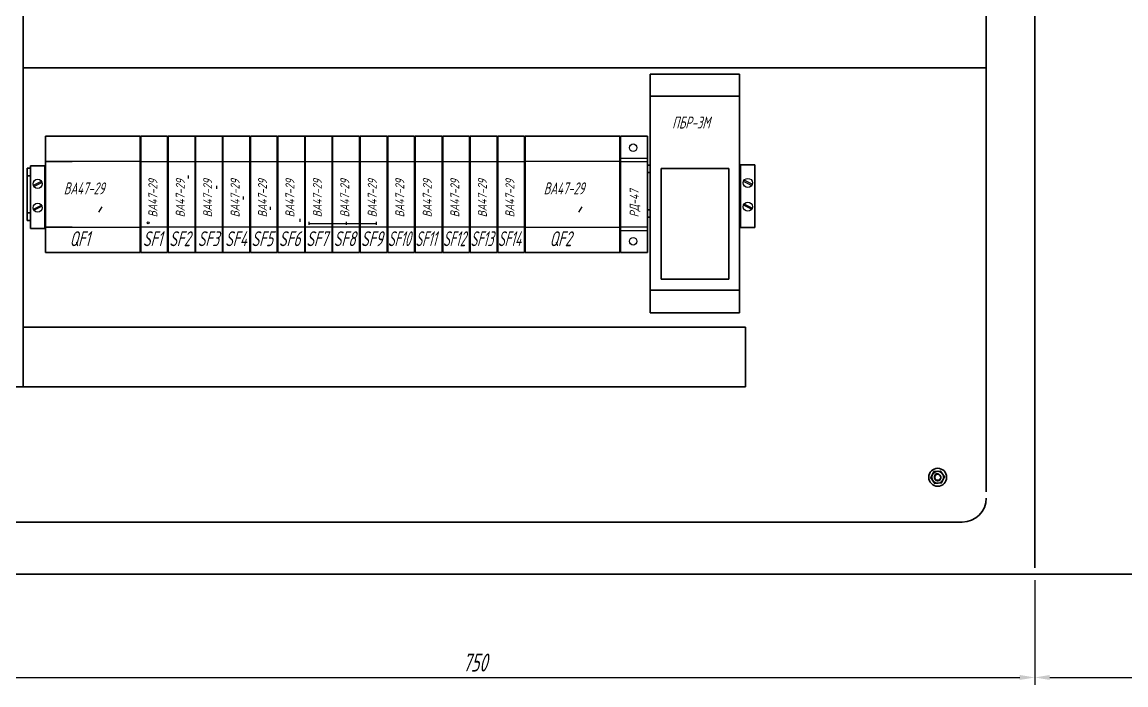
# Model space of a CAD drawing. Header units: millimetres. Extents: x 541 to 3142, y -35 to 600.
# Drawn here: x 634.4 to 819.2, y 235.1 to 346.1 of the extents above; entities that cross this region are included whole.
import ezdxf

# ---------------------------------------------------------------- set-up
doc = ezdxf.new("R2010")
doc.units = ezdxf.units.MM
doc.layers.add('АСУТП', color=7, linetype='Continuous')
doc.styles.add('GOST тип А', font='GOST_A.TTF', dxfattribs={"oblique": 15})
doc.styles.get("Standard").update_dxf_attribs({"font": 'GOST_A.TTF', "width": 0.8, "oblique": 15, "height": 3})
doc.dimstyles.new('ISO-25', dxfattribs={"dimtxt": 3, "dimasz": 2.5, "dimexe": 1.25, "dimexo": 0.625, "dimtad": 1, "dimlfac": 4, "dimtxsty": 'Standard', "dimcen": 2.5, "dimadec": 0, "dimazin": 0, "dimtfac": 1, "dimtmove": 0, "dimatfit": 3, "dimfxl": 1.25, "dimlwd": 25, "dimarcsym": 0})

# ---------------------------------------------------------------- blocks, each defined once
blk = doc.blocks.new('*D88')
at = {"color": 0, "lineweight": -2}
for p, q in [((803.95, 252.62), (803.95, 235.07)), ((616.45, 247.05), (616.45, 235.07))]:
    blk.add_line(p, q, dxfattribs=at)
at = {"color": 0, "lineweight": 25}
blk.add_line((618.95, 236.32), (801.45, 236.32), dxfattribs=at)
at = {"color": 0}
for points in [[(618.95, 236.74), (618.95, 235.91), (616.45, 236.32)], [(801.45, 236.74), (801.45, 235.91), (803.95, 236.32)]]:
    blk.add_solid(points, dxfattribs=at)
at = {"layer": 'Defpoints', "color": 0}
for p in [(803.95, 253.62), (616.45, 248.05), (803.95, 236.32)]:
    blk.add_point(p, dxfattribs=at)
at = {"color": 0, "insert": (710.2, 238.82), "char_height": 3, "attachment_point": 5}
blk.add_mtext('750', dxfattribs=at)
blk = doc.blocks.new('*D89')
at = {"color": 0, "lineweight": -2}
for p, q in [((878.95, 252.62), (878.95, 235.07)), ((803.95, 247.05), (803.95, 235.07))]:
    blk.add_line(p, q, dxfattribs=at)
at = {"color": 0, "lineweight": 25}
blk.add_line((806.45, 236.32), (876.45, 236.32), dxfattribs=at)
at = {"color": 0}
for points in [[(806.45, 236.74), (806.45, 235.91), (803.95, 236.32)], [(876.45, 236.74), (876.45, 235.91), (878.95, 236.32)]]:
    blk.add_solid(points, dxfattribs=at)
at = {"layer": 'Defpoints', "color": 0}
for p in [(878.95, 253.62), (803.95, 248.05), (878.95, 236.32)]:
    blk.add_point(p, dxfattribs=at)
at = {"color": 0, "insert": (841.45, 238.82), "char_height": 3, "attachment_point": 5}
blk.add_mtext('300', dxfattribs=at)

msp = doc.modelspace()

# ---------------------------------------------------------------- linework, layer by layer
at = {"color": 7, "lineweight": 30}
for p, q in [((795.8217, 535.947), (795.8217, 292.1642)), ((634.5717, 531.3667), (634.5717, 285.0211)), ((634.5717, 338.4881), (795.8217, 338.4881)), ((739.542, 337.4339), (739.542, 297.4492)), ((739.542, 337.4339), (754.5264, 337.4339)), ((754.5264, 337.4339), (754.5264, 297.4492)), ((739.542, 333.7317), (754.5264, 333.7317)), ((638.2862, 327.0316), (638.2862, 307.5316)), ((654.1307, 327.0316), (638.2862, 327.0316)), ((653.8136, 327.0316), (654.1307, 327.0316)), ((654.1307, 307.5316), (654.1307, 327.0316)), ((654.2556, 307.5316), (654.2556, 327.0316)), ((654.2556, 327.0316), (658.7556, 327.0316)), ((658.7556, 327.0316), (658.7556, 307.5316)), ((658.846, 307.5316), (658.846, 327.0316)), ((658.846, 327.0316), (663.346, 327.0316)), ((663.346, 327.0316), (663.346, 307.5316)), ((663.4364, 307.5316), (663.4364, 327.0316)), ((663.4364, 327.0316), (667.9364, 327.0316)), ((667.9364, 327.0316), (667.9364, 307.5316)), ((668.0268, 307.5316), (668.0268, 327.0316)), ((668.0268, 327.0316), (672.5268, 327.0316)), ((672.5268, 327.0316), (672.5268, 307.5316)), ((672.6172, 307.5316), (672.6172, 327.0316)), ((672.6172, 327.0316), (677.1172, 327.0316)), ((677.1172, 327.0316), (677.1172, 307.5316)), ((677.2075, 307.5316), (677.2075, 327.0316)), ((677.2075, 327.0316), (681.7075, 327.0316)), ((681.7075, 327.0316), (681.7075, 307.5316)), ((681.7979, 307.5316), (681.7979, 327.0316)), ((681.7979, 327.0316), (686.2979, 327.0316)), ((686.2979, 327.0316), (686.2979, 307.5316)), ((686.3883, 307.5316), (686.3883, 327.0316)), ((686.3883, 327.0316), (690.8883, 327.0316)), ((690.8883, 327.0316), (690.8883, 307.5316)), ((690.9919, 307.5316), (690.9919, 327.0316)), ((690.9919, 327.0316), (695.4919, 327.0316)), ((695.4919, 327.0316), (695.4919, 307.5316)), ((695.6007, 307.5316), (695.6007, 327.0316)), ((695.6007, 327.0316), (700.1007, 327.0316)), ((700.1007, 327.0316), (700.1007, 307.5316)), ((700.2095, 307.5316), (700.2095, 327.0316)), ((700.2095, 327.0316), (704.7095, 327.0316)), ((704.7095, 327.0316), (704.7095, 307.5316)), ((704.8184, 307.5316), (704.8184, 327.0316)), ((704.8184, 327.0316), (709.3184, 327.0316)), ((709.3184, 327.0316), (709.3184, 307.5316)), ((709.4272, 307.5316), (709.4272, 327.0316)), ((709.4272, 327.0316), (713.9272, 327.0316)), ((713.9272, 327.0316), (713.9272, 307.5316)), ((714.036, 307.5316), (714.036, 327.0316)), ((714.036, 327.0316), (718.536, 327.0316)), ((718.536, 327.0316), (718.536, 307.5316)), ((718.6431, 327.0316), (718.6431, 307.5316)), ((734.4875, 327.0316), (718.6431, 327.0316)), ((734.1704, 327.0316), (734.4875, 327.0316)), ((734.4875, 307.5316), (734.4875, 327.0316)), ((734.6127, 307.5316), (734.6127, 327.0316)), ((734.6127, 327.0316), (739.1127, 327.0316)), ((739.1127, 327.0316), (739.1127, 307.5316)), ((635.2181, 321.6566), (635.2181, 312.9066)), ((635.7945, 321.6566), (635.2181, 321.6566)), ((638.1945, 322.0415), (635.7945, 322.0415)), ((635.7945, 311.5415), (635.7945, 322.0415)), ((635.7945, 311.5415), (635.7945, 322.0415)), ((635.7945, 322.0415), (635.7945, 311.5415)), ((635.7945, 311.5415), (635.7945, 322.0415)), ((635.7945, 311.5415), (635.7945, 322.0415)), ((635.7945, 322.0415), (635.7945, 311.5415)), ((635.7945, 311.5415), (635.7945, 322.0415)), ((635.7945, 311.5415), (635.7945, 322.0415)), ((635.7945, 311.5415), (635.7945, 322.0415)), ((635.7945, 311.5415), (635.7945, 322.0415)), ((635.7945, 322.0415), (635.7945, 311.5415)), ((635.7945, 311.5415), (635.7945, 322.0415)), ((635.7945, 311.5415), (635.7945, 322.0415)), ((635.7945, 322.0415), (635.7945, 311.5415)), ((638.1945, 311.5415), (638.1945, 322.0415)), ((638.1945, 322.0415), (638.1945, 311.5415)), ((638.1945, 311.5415), (638.1945, 322.0415)), ((638.1945, 322.0415), (638.1945, 311.5415)), ((638.1945, 311.5415), (638.1945, 322.0415)), ((638.1945, 311.5415), (638.1945, 322.0415)), ((638.1945, 311.5415), (638.1945, 322.0415)), ((638.1945, 322.0415), (638.1945, 311.5415)), ((638.1945, 311.5415), (638.1945, 322.0415)), ((638.1945, 311.5415), (638.1945, 322.0415)), ((638.2862, 311.5316), (638.2862, 322.0316)), ((658.7556, 311.5316), (658.7556, 322.0316)), ((658.846, 311.5316), (658.846, 322.0316)), ((658.846, 322.0316), (658.846, 311.5316)), ((658.846, 311.5316), (658.846, 322.0316)), ((658.846, 311.5316), (658.846, 322.0316)), ((658.846, 311.5316), (658.846, 322.0316)), ((658.846, 322.0316), (658.846, 311.5316)), ((658.846, 311.5316), (658.846, 322.0316)), ((658.846, 311.5316), (658.846, 322.0316)), ((739.542, 322.1869), (739.2638, 322.1869)), ((741.3953, 321.6131), (741.3953, 303.0834)), ((752.7353, 321.6131), (741.3953, 321.6131)), ((752.7353, 321.6131), (752.7353, 303.0834)), ((754.7056, 322.2027), (757.1056, 322.2027)), ((754.7056, 311.7027), (754.7056, 322.2027)), ((757.1056, 311.7027), (757.1056, 322.2027)), ((635.7945, 320.4066), (635.2181, 320.4066)), ((654.2395, 321.5897), (654.1307, 321.5897)), ((654.2395, 320.3397), (654.1307, 320.3397)), ((690.9919, 321.5897), (690.8883, 321.5897)), ((690.9919, 320.3397), (690.8883, 320.3397)), ((695.6007, 321.5897), (695.4919, 321.5897)), ((695.6007, 320.3397), (695.4919, 320.3397)), ((700.2095, 321.5897), (700.1007, 321.5897)), ((700.2095, 320.3397), (700.1007, 320.3397)), ((704.8184, 321.5897), (704.7095, 321.5897)), ((704.8184, 320.3397), (704.7095, 320.3397)), ((709.4272, 321.5897), (709.3184, 321.5897)), ((709.4272, 320.3397), (709.3184, 320.3397)), ((714.036, 321.5897), (713.9272, 321.5897)), ((714.036, 320.3397), (713.9272, 320.3397)), ((718.6448, 321.5897), (718.536, 321.5897)), ((718.6448, 320.3397), (718.536, 320.3397)), ((734.5963, 321.5897), (734.4875, 321.5897)), ((734.5963, 320.3397), (734.4875, 320.3397)), ((739.542, 320.9369), (739.2638, 320.9369)), ((754.6882, 321.5897), (754.5793, 321.5897)), ((754.6882, 320.3397), (754.5793, 320.3397)), ((739.542, 314.6869), (739.2638, 314.6869)), ((635.7945, 314.1566), (635.2181, 314.1566)), ((635.7945, 312.9066), (635.2181, 312.9066)), ((654.2395, 314.0897), (654.1307, 314.0897)), ((654.2395, 312.8397), (654.1307, 312.8397)), ((690.9919, 314.0897), (690.8883, 314.0897)), ((690.9919, 312.8397), (690.8883, 312.8397)), ((695.6007, 314.0897), (695.4919, 314.0897)), ((695.6007, 312.8397), (695.4919, 312.8397)), ((700.2095, 314.0897), (700.1007, 314.0897)), ((700.2095, 312.8397), (700.1007, 312.8397)), ((704.8184, 314.0897), (704.7095, 314.0897)), ((704.8184, 312.8397), (704.7095, 312.8397)), ((709.4272, 314.0897), (709.3184, 314.0897)), ((709.4272, 312.8397), (709.3184, 312.8397)), ((714.036, 314.0897), (713.9272, 314.0897)), ((714.036, 312.8397), (713.9272, 312.8397)), ((718.6448, 314.0897), (718.536, 314.0897)), ((718.6448, 312.8397), (718.536, 312.8397)), ((734.5963, 314.0897), (734.4875, 314.0897)), ((734.5963, 312.8397), (734.4875, 312.8397)), ((739.542, 313.4369), (739.2638, 313.4369)), ((754.6882, 314.0897), (754.5793, 314.0897)), ((754.6882, 312.8397), (754.5793, 312.8397)), ((638.1945, 311.5415), (635.7945, 311.5415)), ((757.1056, 311.7027), (754.7056, 311.7027)), ((638.2862, 307.5316), (654.1307, 307.5316)), ((658.7556, 307.5316), (654.2556, 307.5316)), ((663.346, 307.5316), (658.846, 307.5316)), ((667.9364, 307.5316), (663.4364, 307.5316)), ((672.5268, 307.5316), (668.0268, 307.5316)), ((677.1172, 307.5316), (672.6172, 307.5316)), ((681.7075, 307.5316), (677.2075, 307.5316)), ((686.2979, 307.5316), (681.7979, 307.5316)), ((690.8883, 307.5316), (686.3883, 307.5316)), ((695.4919, 307.5316), (690.9919, 307.5316)), ((700.1007, 307.5316), (695.6007, 307.5316)), ((704.7095, 307.5316), (700.2095, 307.5316)), ((709.3184, 307.5316), (704.8184, 307.5316)), ((713.9272, 307.5316), (709.4272, 307.5316)), ((718.536, 307.5316), (714.036, 307.5316)), ((718.6431, 307.5316), (734.4875, 307.5316)), ((739.1127, 307.5316), (734.6127, 307.5316)), ((752.7353, 303.0834), (741.3953, 303.0834)), ((739.542, 301.2505), (754.5264, 301.2505)), ((739.542, 297.4492), (754.5264, 297.4492)), ((634.5717, 295.0211), (755.4923, 295.0211)), ((755.4923, 295.0211), (755.4923, 285.0211)), ((624.5717, 285.0211), (755.4923, 285.0211))]:
    msp.add_line(p, q, dxfattribs=at)
at = {"color": 7}
for p, q in [((754.5264, 297.4492), (754.5264, 337.4339)), ((638.2862, 322.7816), (642.7862, 322.7816)), ((654.1307, 322.7816), (638.2862, 322.7816)), ((654.2881, 322.7816), (658.7881, 322.7816)), ((658.846, 322.7816), (663.346, 322.7816)), ((663.4364, 322.7816), (667.9364, 322.7816)), ((668.0268, 322.7816), (672.5268, 322.7816)), ((672.6172, 322.7816), (677.1172, 322.7816)), ((677.2075, 322.7816), (681.7075, 322.7816)), ((681.7979, 322.7816), (686.2979, 322.7816)), ((686.3883, 322.7816), (690.8883, 322.7816)), ((690.9919, 322.7816), (695.4919, 322.7816)), ((695.6007, 322.7816), (700.1007, 322.7816)), ((700.2095, 322.7816), (704.7095, 322.7816)), ((704.8184, 322.7816), (709.3184, 322.7816)), ((709.4272, 322.7816), (713.9272, 322.7816)), ((714.036, 322.7816), (718.536, 322.7816)), ((734.4875, 322.7816), (718.6431, 322.7816)), ((734.6127, 323.3361), (739.1127, 323.3361)), ((734.6127, 322.7816), (739.1127, 322.7816)), ((662.1674, 320.4418), (662.1674, 319.9418)), ((666.9174, 318.6918), (666.9174, 318.1918)), ((671.4173, 316.9418), (671.4173, 316.4418)), ((647.2411, 314.2934), (647.7988, 315.2051)), ((647.5316, 314.7684), (647.5316, 314.7684)), ((675.9173, 315.1918), (675.9173, 314.6918)), ((727.5979, 314.2934), (728.1556, 315.2051)), ((727.8885, 314.7684), (727.8885, 314.7684)), ((680.9173, 313.1918), (680.9173, 312.6918)), ((682.4173, 312.6918), (682.4173, 312.1918)), ((682.4173, 312.4088), (693.6674, 312.4088)), ((688.6673, 312.6918), (688.6673, 312.1918)), ((693.6674, 312.6918), (693.6674, 312.1918)), ((642.7862, 311.7816), (638.2862, 311.7816)), ((638.2862, 311.7816), (654.1307, 311.7816)), ((658.7548, 311.7816), (654.2548, 311.7816)), ((663.346, 311.7816), (658.846, 311.7816)), ((667.9364, 311.7816), (663.4364, 311.7816)), ((672.5268, 311.7816), (668.0268, 311.7816)), ((677.1172, 311.7816), (672.6172, 311.7816)), ((681.7075, 311.7816), (677.2075, 311.7816)), ((686.2979, 311.7816), (681.7979, 311.7816)), ((690.8883, 311.7816), (686.3883, 311.7816)), ((695.4919, 311.7816), (690.9919, 311.7816)), ((700.1007, 311.7816), (695.6007, 311.7816)), ((704.7095, 311.7816), (700.2095, 311.7816)), ((709.3184, 311.7816), (704.8184, 311.7816)), ((713.9272, 311.7816), (709.4272, 311.7816)), ((718.536, 311.7816), (714.036, 311.7816)), ((718.6431, 311.7816), (734.4875, 311.7816)), ((739.1127, 311.7816), (734.6127, 311.7816)), ((734.6127, 311.1985), (739.1127, 311.1985)), ((795.8217, 291.6976), (795.8217, 291.6976))]:
    msp.add_line(p, q, dxfattribs=at)
at = {"color": 7, "linetype": 'Continuous', "lineweight": 0}
for p, q in [((636.2756, 318.7984), (637.6215, 319.4691)), ((636.3675, 318.614), (637.7134, 319.2846)), ((756.5327, 318.7752), (755.1867, 319.4458)), ((756.6246, 318.9596), (755.2786, 319.6302)), ((636.2756, 314.7984), (637.6215, 315.4691)), ((636.3675, 314.614), (637.7134, 315.2846)), ((756.5327, 314.7752), (755.1867, 315.4458)), ((756.6246, 314.9596), (755.2786, 315.6302))]:
    msp.add_line(p, q, dxfattribs=at)
at = {"color": 7, "lineweight": 30}
msp.add_lwpolyline([(787.0344, 270.8162), (786.5464, 269.7697), (787.2087, 268.8238), (788.359, 268.9244), (788.847, 269.9709), (788.1847, 270.9168)], close=True, dxfattribs=at)
at = {"color": 7}
for centre, radius in [((736.7064, 325.0861), 0.6307), ((655.5176, 312.5227), 0.1635), ((736.7064, 309.4095), 0.6307)]:
    msp.add_circle(centre, radius, dxfattribs=at)
at = {"color": 7, "linetype": 'Continuous', "lineweight": 0}
for centre in [(636.9945, 319.0415), (755.9056, 319.2027), (636.9945, 315.0415), (755.9056, 315.2027)]:
    msp.add_circle(centre, 0.7589, dxfattribs=at)
at = {"color": 7, "lineweight": 30}
for radius in [1.5, 1, 1, 1, 0.5]:
    msp.add_circle((787.6967, 269.8703), radius, dxfattribs=at)
at = {"color": 7}
msp.add_arc((787.6967, 269.8703), 0.6127, 77.654356, 9.494214, dxfattribs=at)
at = {"layer": 'АСУТП', "color": 7, "lineweight": 30}
for p, q in [((803.9467, 554.697), (803.9467, 254.697)), ((795.8217, 541.947), (795.8217, 267.447)), ((791.8217, 262.3703), (628.5717, 262.3703)), ((803.9467, 253.6203), (616.4467, 253.6203)), ((878.9467, 253.6203), (803.9467, 253.6203))]:
    msp.add_line(p, q, dxfattribs=at)
msp.add_arc((791.8217, 266.3703), 4, 270, 0, dxfattribs=at)

# ---------------------------------------------------------------- texts
at = {"color": 7, "oblique": 15, "width": 0.8}
for s, p in [('ПБР-3М', (743.2345, 328.3069)), ('ВA47-29', (641.3609, 317.2816)), ('ВA47-29', (721.7177, 317.2816))]:
    msp.add_text(s, height=2, dxfattribs=at).set_placement(p)
at = {"color": 7, "lineweight": 0, "style": 'GOST тип А', "oblique": 15}
for s, p in [('ВА47-29', (657.0322, 313.4271)), ('ВА47-29', (661.6226, 313.4271)), ('ВА47-29', (666.213, 313.4271)), ('ВА47-29', (670.8034, 313.4271)), ('ВА47-29', (675.3938, 313.4271)), ('ВА47-29', (679.9842, 313.4271)), ('ВА47-29', (684.5745, 313.4271)), ('ВА47-29', (689.1649, 313.4271)), ('ВА47-29', (693.7685, 313.4271)), ('ВА47-29', (698.3773, 313.4271)), ('ВА47-29', (702.9861, 313.4271)), ('ВА47-29', (707.595, 313.4271)), ('ВА47-29', (712.2038, 313.4271)), ('ВА47-29', (716.8126, 313.4271)), ('РД-47', (737.6252, 313.4271))]:
    msp.add_text(s, height=1.5, rotation=90, dxfattribs=at).set_placement(p)
at = {"color": 7, "style": 'GOST тип А', "oblique": 15}
for s, width, p in [('QF1', 0.8, (642.3448, 308.5906)), ('SF1', 0.8, (654.6046, 308.5906)), ('SF2', 0.8, (659.0196, 308.5906)), ('SF3', 0.8, (663.7854, 308.5906)), ('SF4', 0.8, (668.3758, 308.5906)), ('SF5', 0.8, (672.7908, 308.5906)), ('SF6', 0.8, (677.3812, 308.5906)), ('SF7', 0.8, (681.9716, 308.5906)), ('SF8', 0.8, (686.562, 308.5906)), ('SF9', 0.8, (691.1216, 308.5906)), ('SF10', 0.7, (695.6175, 308.5906)), ('SF11', 0.7, (700.2263, 308.5906)), ('SF12', 0.7, (704.8352, 308.5906)), ('SF13', 0.7, (709.444, 308.5906)), ('SF14', 0.7, (714.0528, 308.5906)), ('QF2', 0.8, (722.7017, 308.5906))]:
    msp.add_text(s, height=2.5, dxfattribs=dict(at, width=width)).set_placement(p)

# ---------------------------------------------------------------- dimensions: what is measured, and where the dimension line sits
at = {"color": 7}
for base, p1, p2, picture, middle in [((803.9467, 236.3217), (616.4467, 248.0543), (803.9467, 253.6203), '*D88', (710.1967, 236.3217)), ((878.9467, 236.3217), (803.9467, 248.0543), (878.9467, 253.6203), '*D89', (841.4467, 236.3217))]:
    dim = msp.add_linear_dim(base=base, p1=p1, p2=p2, angle=180, dimstyle='ISO-25', override={"dimscale": 1, "dimexo": 1, "dimgap": 1, "dimlfac": 4}, dxfattribs=at)
    dim.commit()
    dim.dimension.update_dxf_attribs({"geometry": picture, "text_midpoint": middle, "dimtype": 160})

doc.saveas('drawing.dxf')
